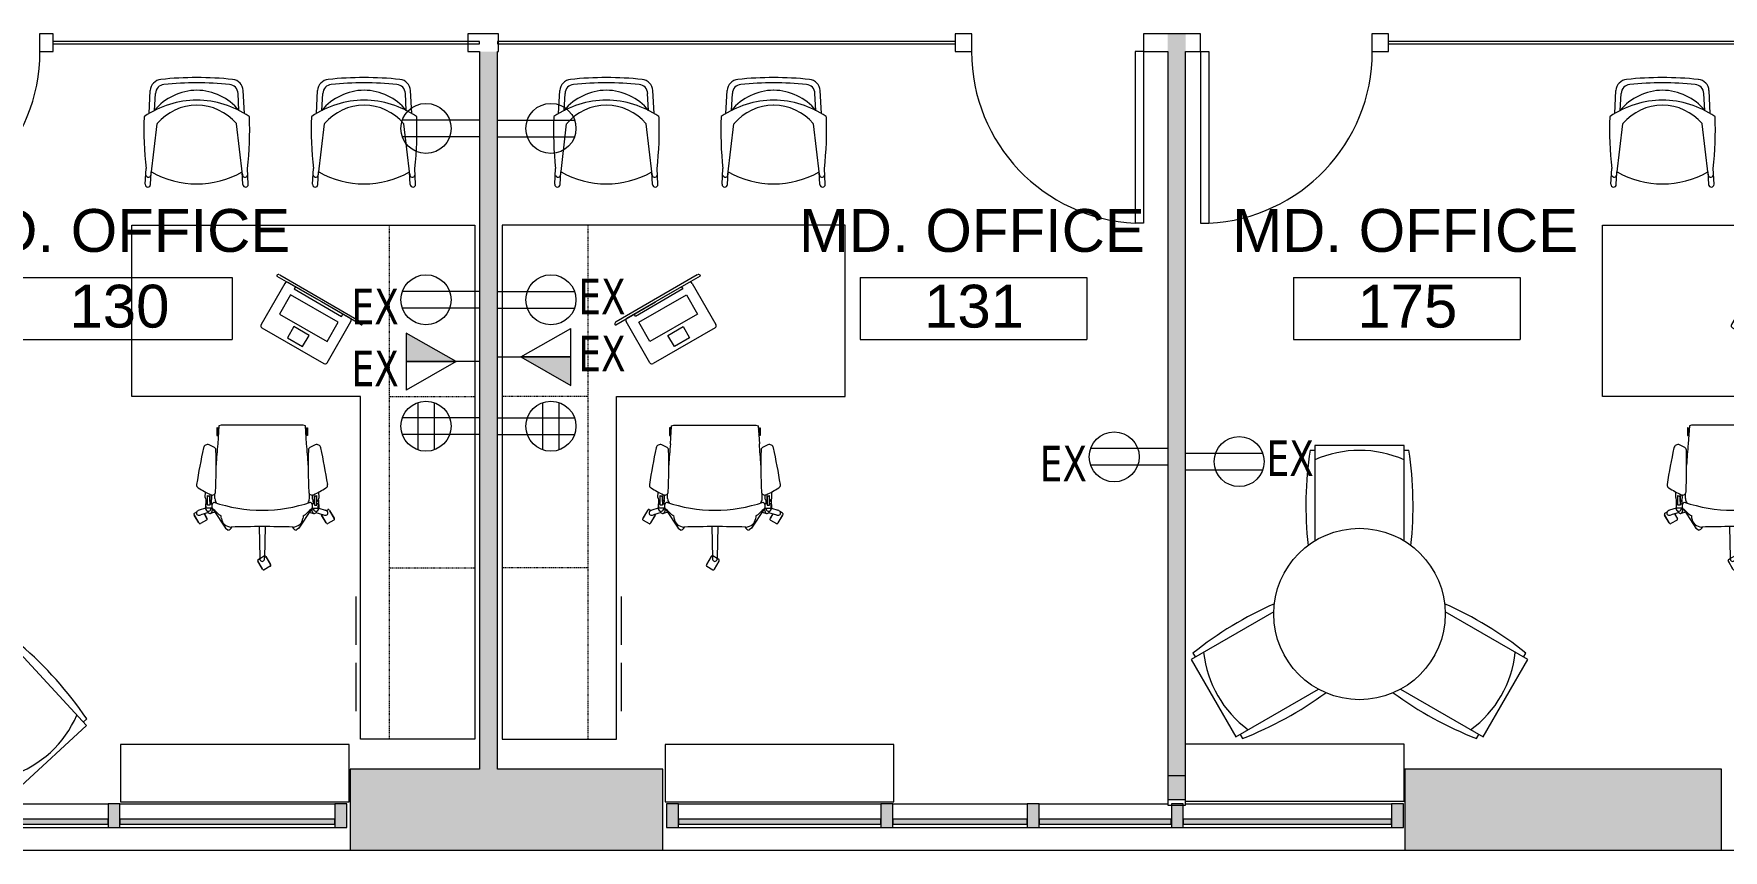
# Model space of a CAD drawing. Header units: inches. Extents: x -674 to 803, y -349 to 915.
# Drawn here: x 211.4 to 566.2, y -348.6 to -177.1 of the extents above; entities that cross this region are included whole.
import ezdxf

# ---------------------------------------------------------------- set-up
doc = ezdxf.new("R2010")
doc.units = ezdxf.units.IN
doc.header["$MEASUREMENT"] = 0
doc.linetypes.add('Dash', pattern=[0.25, 0.125, -0.125])
for name, color, linetype, lineweight in [('A-ANNO-NOTE', 131, 'Continuous', 13), ('A-AREA-IDEN', 2, 'Continuous', 20), ('A-DOOR', 31, 'Continuous', 13), ('A-FLOR', 192, 'Continuous', 13), ('A-GLAZ-CURT', 52, 'Continuous', 13), ('A-GLAZ-CWMG', 51, 'Continuous', 13), ('A-WALL', 113, 'Continuous', 13), ('A-WALL-PATT', 111, 'Continuous', 13), ('I-FURN', 30, 'Continuous', 9), ('I-FURN-HDLN', 30, 'Continuous', 9), ('I-WALL', 2, 'Continuous', 9), ('M-EQPM', 50, 'Continuous', 13)]:
    doc.layers.add(name, color=color, linetype=linetype, lineweight=lineweight)
doc.styles.add('Arial_2', font='arial.ttf', dxfattribs={"height": 9})
doc.styles.add('Tahoma', font='tahoma.ttf', dxfattribs={"width": 0.85, "height": 7.5})

# ---------------------------------------------------------------- blocks, each defined once
blk = doc.blocks.new('Single-Flush - 36_ x 84_-1515770-New Construction - Tel_Data_Elec Plan')
at = {"layer": 'A-DOOR', "color": 7, "lineweight": 20}
for p, q in [((16.25, -1.87), (16.25, -37.9)), ((18, -1.87), (16.25, -1.87)), ((18, -1.87), (18, -37.9)), ((18, -37.9), (16.25, -37.9))]:
    blk.add_line(p, q, dxfattribs=at)
at = {"layer": 'A-DOOR', "lineweight": 9}
blk.add_arc((18, -1.87), 36.07, 180, 267.2188, dxfattribs=at)
blk = doc.blocks.new('Single-Flush - 36_ x 84_-1516236-New Construction - Tel_Data_Elec Plan')
at = {"layer": 'A-DOOR', "color": 7, "lineweight": 20}
for p, q in [((16.25, 1.87), (16.25, 37.9)), ((18, 37.9), (16.25, 37.9)), ((18, 1.87), (18, 37.9)), ((18, 1.87), (16.25, 1.87))]:
    blk.add_line(p, q, dxfattribs=at)
at = {"layer": 'A-DOOR', "lineweight": 9}
blk.add_arc((18, 1.87), 36.07, 92.7812, 180, dxfattribs=at)
blk = doc.blocks.new('System Panel - Glazed-1565839-New Construction - Tel_Data_Elec Plan')
at = {"layer": 'A-GLAZ-CURT', "lineweight": 9}
blk.add_hatch(color=55, dxfattribs=at).paths.add_polyline_path([(-21.25, 1.75), (-21.25, 0.75), (21.25, 0.75), (21.25, 1.75)], flags=0)
at = {"layer": 'A-GLAZ-CURT', "color": 7, "lineweight": 20}
for p, q in [((21.25, 1.75), (-21.25, 1.75)), ((-21.25, 1.75), (-21.25, 0.75)), ((-21.25, 0.75), (21.25, 0.75)), ((21.25, 0.75), (21.25, 1.75))]:
    blk.add_line(p, q, dxfattribs=at)
blk = doc.blocks.new('System Panel - Glazed-1565840-New Construction - Tel_Data_Elec Plan')
at = {"layer": 'A-GLAZ-CURT', "lineweight": 9}
blk.add_hatch(color=55, dxfattribs=at).paths.add_polyline_path([(13.91, 1.75), (-14.13, 1.75), (-14.13, 0.75), (14.12, 0.75), (14.12, 1.75)], flags=0)
at = {"layer": 'A-GLAZ-CURT', "color": 7, "lineweight": 20}
for p, q in [((14.12, 1.75), (-14.13, 1.75)), ((-14.13, 1.75), (-14.13, 0.75)), ((-14.13, 0.75), (14.12, 0.75)), ((14.12, 0.75), (14.12, 1.75))]:
    blk.add_line(p, q, dxfattribs=at)
blk = doc.blocks.new('System Panel - Glazed-1565841-New Construction - Tel_Data_Elec Plan')
at = {"layer": 'A-GLAZ-CURT', "lineweight": 9}
blk.add_hatch(color=55, dxfattribs=at).paths.add_polyline_path([(-13.125, 1.75), (-13.875, 1.75), (-13.875, 0.75), (13.875, 0.75), (13.875, 1.75)], flags=0)
at = {"layer": 'A-GLAZ-CURT', "color": 7, "lineweight": 20}
for p, q in [((13.875, 1.75), (-13.875, 1.75)), ((-13.875, 1.75), (-13.875, 0.75)), ((-13.875, 0.75), (13.875, 0.75)), ((13.875, 0.75), (13.875, 1.75))]:
    blk.add_line(p, q, dxfattribs=at)
blk = doc.blocks.new('System Panel - Glazed-1565842-New Construction - Tel_Data_Elec Plan')
at = {"layer": 'A-GLAZ-CURT', "lineweight": 9}
blk.add_hatch(color=55, dxfattribs=at).paths.add_polyline_path([(-21.88, 1.75), (-21.88, 0.75), (21.87, 0.75), (21.87, 1.75), (-9.57, 1.75)], flags=0)
at = {"layer": 'A-GLAZ-CURT', "color": 7, "lineweight": 20}
for p, q in [((21.87, 1.75), (-21.88, 1.75)), ((-21.88, 1.75), (-21.88, 0.75)), ((-21.88, 0.75), (21.87, 0.75)), ((21.87, 0.75), (21.87, 1.75))]:
    blk.add_line(p, q, dxfattribs=at)
blk = doc.blocks.new('Rectangular Mullion - Rectangular Mullion 1-1562989-New Construction - Tel_Data_Elec Plan')
at = {"layer": 'A-GLAZ-CWMG', "lineweight": 9}
blk.add_hatch(color=55, dxfattribs=at).paths.add_polyline_path([(1.25, 2.5), (1.25, -2.5), (-1.25, -2.5), (-1.25, 2.5)], flags=0)
at = {"layer": 'A-GLAZ-CWMG', "color": 7, "lineweight": 20}
for p, q in [((-1.25, 2.5), (1.25, 2.5)), ((-1.25, -2.5), (-1.25, 2.5)), ((1.25, 2.5), (1.25, -2.5)), ((1.25, -2.5), (-1.25, -2.5))]:
    blk.add_line(p, q, dxfattribs=at)
blk = doc.blocks.new('Rectangular Mullion - Rectangular Mullion 1-1565835-New Construction - Tel_Data_Elec Plan')
at = {"layer": 'A-GLAZ-CWMG', "lineweight": 9}
for p, q in [((453.29, -338.85), (496.54, -338.85)), ((452.79, -343.85), (496.54, -343.85))]:
    blk.add_line(p, q, dxfattribs=at)
blk = doc.blocks.new('Rectangular Mullion - Rectangular Mullion 1-1565836-New Construction - Tel_Data_Elec Plan')
at = {"layer": 'A-GLAZ-CWMG', "lineweight": 9}
for p, q in [((422.54, -338.85), (449.54, -338.85)), ((422.54, -343.85), (450.29, -343.85))]:
    blk.add_line(p, q, dxfattribs=at)
blk = doc.blocks.new('Rectangular Mullion - Rectangular Mullion 1-1565837-New Construction - Tel_Data_Elec Plan')
at = {"layer": 'A-GLAZ-CWMG', "lineweight": 9}
for p, q in [((391.79, -338.85), (420.04, -338.85)), ((391.79, -343.85), (420.04, -343.85))]:
    blk.add_line(p, q, dxfattribs=at)
blk = doc.blocks.new('Rectangular Mullion - Rectangular Mullion 1-1565838-New Construction - Tel_Data_Elec Plan')
at = {"layer": 'A-GLAZ-CWMG', "lineweight": 9}
for p, q in [((346.79, -338.85), (389.29, -338.85)), ((346.79, -343.85), (389.29, -343.85))]:
    blk.add_line(p, q, dxfattribs=at)
blk = doc.blocks.new('System Panel - Glazed-1563110-New Construction - Tel_Data_Elec Plan')
at = {"layer": 'A-GLAZ-CURT', "lineweight": 9}
blk.add_hatch(color=55, dxfattribs=at).paths.add_polyline_path([(13.25, 0.75), (13.25, 1.75), (-13.25, 1.75), (-13.25, 0.75)], flags=0)
at = {"layer": 'A-GLAZ-CURT', "color": 7, "lineweight": 20}
for p, q in [((13.25, 1.75), (-13.25, 1.75)), ((-13.25, 1.75), (-13.25, 0.75)), ((-13.25, 0.75), (13.25, 0.75)), ((13.25, 0.75), (13.25, 1.75))]:
    blk.add_line(p, q, dxfattribs=at)
blk = doc.blocks.new('System Panel - Glazed-1566503-New Construction - Tel_Data_Elec Plan')
at = {"layer": 'A-GLAZ-CURT', "lineweight": 9}
blk.add_hatch(color=55, dxfattribs=at).paths.add_polyline_path([(22.46, 1.75), (-22.55, 1.75), (-22.55, 0.75), (22.55, 0.75), (22.55, 1.75)], flags=0)
at = {"layer": 'A-GLAZ-CURT', "color": 7, "lineweight": 20}
for p, q in [((22.55, 1.75), (-22.55, 1.75)), ((-22.55, 1.75), (-22.55, 0.75)), ((-22.55, 0.75), (22.55, 0.75)), ((22.55, 0.75), (22.55, 1.75))]:
    blk.add_line(p, q, dxfattribs=at)
blk = doc.blocks.new('Rectangular Mullion - Rectangular Mullion 1-1566500-New Construction - Tel_Data_Elec Plan')
at = {"layer": 'A-GLAZ-CWMG', "lineweight": 9}
for p, q in [((229.54, -338.85), (274.64, -338.85)), ((229.54, -343.85), (274.64, -343.85))]:
    blk.add_line(p, q, dxfattribs=at)
blk = doc.blocks.new('Rectangular Mullion - Rectangular Mullion 1-1563108-New Construction - Tel_Data_Elec Plan')
at = {"layer": 'A-GLAZ-CWMG', "lineweight": 9}
for p, q in [((-22.21, 909.47), (-48.71, 909.47)), ((-22.21, 904.47), (-48.71, 904.47))]:
    blk.add_line(p, q, dxfattribs=at)
blk = doc.blocks.new('Office Desk Groups - Office Desk 4-562624-New Construction - Tel_Data_Elec Plan')
at = {"layer": 'I-FURN'}
for p, q in [((-48, 72), (-30, 72)), ((-48, -36), (-48, 72)), ((-48, 72), (-24, 72)), ((-24, 72), (-24, 0)), ((-23, 55.95), (-23, 66.11)), ((-23, 42.01), (-23, 52.17)), ((-5.06, 35.66), (-3.77, 36.4)), ((-3.49, 36.33), (-2.43, 34.49)), ((-3.45, 36.25), (-3.41, 36.27)), ((-3.41, 36.27), (-2.45, 34.59)), ((-4.07, 33.55), (-5.13, 35.38)), ((-5.12, 35.28), (-5.08, 35.3)), ((-4.15, 33.61), (-5.12, 35.28)), ((-4.12, 33.63), (-4.15, 33.61)), ((-4.01, 27.33), (-3.87, 33.87)), ((-2.84, 34.03), (-3.8, 33.47)), ((-2.51, 34.22), (-2.84, 34.03)), ((-2.69, 27.33), (-2.83, 33.87)), ((-2.45, 34.59), (-2.48, 34.57)), ((-17.44, 23.83), (-18.5, 25.67)), ((-18.49, 25.57), (-18.45, 25.59)), ((-17.52, 23.9), (-18.49, 25.57)), ((-18.43, 25.94), (-17.14, 26.69)), ((-16.86, 26.61), (-15.8, 24.78)), ((-16.82, 26.53), (-16.78, 26.55)), ((-16.78, 26.55), (-15.82, 24.88)), ((-14.6, 24.37), (-16.25, 24.87)), ((-15.82, 24.88), (-15.85, 24.86)), ((-13.61, 23.73), (-11.06, 27.62)), ((-11.06, 27.62), (-10.54, 28.03)), ((4.36, 27.62), (3.85, 28.03)), ((6.91, 23.73), (4.36, 27.62)), ((7.9, 24.37), (9.56, 24.87)), ((8.83, 24.65), (8.24, 25.67)), ((8.26, 25.57), (8.29, 25.59)), ((8.79, 24.64), (8.26, 25.57)), ((8.32, 25.94), (9.61, 26.69)), ((9.88, 26.61), (10.94, 24.78)), ((9.93, 26.53), (9.96, 26.55)), ((9.96, 26.55), (10.93, 24.88)), ((10.93, 24.88), (10.89, 24.86)), ((-17.49, 23.91), (-17.52, 23.9)), ((-16.79, 23.98), (-17.17, 23.76)), ((-15.22, 23.41), (-16.58, 23.88)), ((-15.2, 21.67), (-15.22, 23.48)), ((-15.14, 23.45), (-15.15, 22.53)), ((-15.15, 22.53), (-14.81, 22.52)), ((-13.85, 23.45), (-15.14, 23.45)), ((-14.45, 24.53), (-15.05, 23.91)), ((-14.85, 22.03), (-14.85, 20.77)), ((-14.81, 22.79), (-14.81, 20.82)), ((-14.36, 22.79), (-14.81, 22.79)), ((-14.36, 20.86), (-14.36, 22.79)), ((-14.36, 22.52), (-13.82, 22.51)), ((-14.32, 22.06), (-14.34, 20.82)), ((-13.25, 24.28), (-14.16, 24.57)), ((-14.02, 21.76), (-14.03, 22.51)), ((-13.91, 21.53), (-13.9, 21.19)), ((-13.63, 23.69), (-13.61, 23.73)), ((-13.27, 21.42), (-13.28, 20.43)), ((6.56, 24.28), (7.47, 24.57)), ((6.57, 21.42), (6.58, 20.43)), ((6.93, 23.69), (6.91, 23.73)), ((7.66, 22.52), (7.12, 22.51)), ((7.15, 23.45), (8.44, 23.45)), ((7.22, 21.53), (7.2, 21.19)), ((7.33, 21.76), (7.34, 22.51)), ((7.63, 22.06), (7.65, 20.82)), ((7.66, 22.79), (8.12, 22.79)), ((7.66, 20.86), (7.66, 22.79)), ((7.75, 24.53), (8.36, 23.91)), ((8.12, 22.79), (8.12, 20.82)), ((8.46, 22.53), (8.12, 22.52)), ((8.16, 22.03), (8.15, 20.77)), ((8.44, 23.45), (8.46, 22.53)), ((8.5, 21.67), (8.53, 23.48)), ((8.52, 23.41), (9.88, 23.88)), ((10.87, 24.5), (10.4, 24.24)), ((-15.29, 21.19), (-15.28, 20.04)), ((-13.9, 21.19), (-13.91, 20.68)), ((7.2, 21.19), (7.21, 20.68)), ((8.59, 21.19), (8.58, 20.04)), ((-12.85, 8.16), (-12.69, 8.16)), ((-12.85, 6.58), (-12.85, 8.16)), ((-12.69, 9.91), (-12.42, 6.13)), ((-12.69, 8.16), (-12.69, 6.58)), ((5.72, 6.13), (5.99, 9.91)), ((6, 8.16), (6, 6.58)), ((6.15, 8.16), (6, 8.16)), ((6.15, 6.58), (6.15, 8.16)), ((-12.69, 6.58), (-12.85, 6.58)), ((-12.42, 6.13), (-11.96, 6)), ((-11.96, 6), (5.26, 6)), ((5.26, 6), (5.72, 6.13)), ((6, 6.58), (6.15, 6.58)), ((-24, 0), (24, 0)), ((24, 0), (24, -36)), ((-3.31, -14.43), (-16.3, -6.93)), ((-16.98, -7.11), (-21.98, -15.78)), ((-11.84, -10.52), (-13.19, -12.85)), ((-8.65, -12.36), (-11.84, -10.52)), ((-16.97, -11.59), (-19.29, -15.6)), ((-7.01, -17.34), (-16.97, -11.59)), ((-13.19, -12.85), (-10, -14.69)), ((-10, -14.69), (-8.65, -12.36)), ((-24.16, -15.1), (-15.84, -19.9)), ((-7.03, -25.57), (-24.09, -15.72)), ((-21.8, -16.46), (-8.81, -23.96)), ((-20, -16.85), (-20.29, -17.33)), ((-10.05, -22.6), (-20, -16.85)), ((-19.29, -15.6), (-9.33, -21.35)), ((-9.33, -21.35), (-7.01, -17.34)), ((-8.13, -23.78), (-3.13, -15.11)), ((-6.45, -25.32), (-14.78, -20.51)), ((-10.33, -23.08), (-10.05, -22.6)), ((-30, -36), (-48, -36)), ((24, -36), (-30, -36))]:
    blk.add_line(p, q, dxfattribs=at)
for centre, radius, start, end in [((-4.96, 35.48), 0.2, 120, 210), ((-3.67, 36.23), 0.2, 30, 120.1357), ((-3.9, 33.65), 0.2, 209.8466, 275.235), ((-3.9, 33.65), 0.2, 275.235, 299.8607), ((-2.34, 33.84), 1.53, 164.4505, 178.7927), ((-3.25, 34.09), 0.583, 134.254, 164.4505), ((-3.35, 34.19), 0.445, 45.7229, 134.2771), ((-3.44, 34.09), 0.583, 15.5495, 45.746), ((-4.35, 33.84), 1.53, 1.2073, 15.5495), ((-2.61, 34.39), 0.2, 299.8643, 30), ((-18.33, 25.77), 0.2, 119.832, 210), ((-16.72, 24.47), 0.445, 117.8208, 206.0638), ((-17.04, 26.51), 0.2, 30, 120), ((-16.66, 24.35), 0.583, 87.4248, 117.8208), ((-16.7, 23.41), 1.53, 73.2073, 87.502), ((-9.09, 20.33), 5.54, 121.0187, 133.18), ((-27.17, 26.02), 15.26, 356.4473, 358.5687), ((-9.67, 25.22), 2.29, 134.5977, 169.3918), ((-9.54, 24.56), 2.87, 95.705, 127.0086), ((-10.7, 26.93), 1.12, 25.6219, 82.0752), ((-3.35, 272.44), 245.12, 268.4848, 271.5152), ((4, 26.93), 1.12, 97.9248, 154.3781), ((2.85, 24.56), 2.87, 52.9914, 84.295), ((2.97, 25.22), 2.29, 10.6082, 45.4023), ((20.47, 26.02), 15.26, 181.4313, 183.5527), ((2.39, 20.33), 5.54, 46.82, 58.9813), ((8.42, 25.77), 0.2, 119.8879, 210), ((10, 23.41), 1.53, 92.498, 106.7927), ((9.71, 26.51), 0.2, 30, 120), ((9.96, 24.35), 0.583, 62.1792, 92.5752), ((10.02, 24.47), 0.445, 333.9362, 62.1792), ((-17.27, 23.93), 0.2, 210, 299.888), ((-16.6, 24.53), 0.583, 206.0911, 236.3507), ((-16.07, 25.32), 1.53, 236.4124, 250.7927), ((-15.98, 24.68), 0.2, 15.1327, 29.8705), ((-14.41, 21.27), 0.887, 120.1857, 184.8367), ((-14.63, 23.49), 0.593, 84.0219, 180.9117), ((-14.7, 23.44), 0.657, 1.3207, 77.9642), ((-14.26, 24.26), 0.323, 29.6621, 124.4716), ((-14.84, 21.23), 0.971, 17.6225, 57.9495), ((-14.72, 23.87), 0.922, 9.6607, 36.4682), ((-12.9, 23.02), 1.04, 148.1398, 233.8639), ((-15.04, 23.79), 1.25, 346.3769, 10.9189), ((-17.12, 28.26), 5.75, 305.3709, 317.4948), ((-3.35, -7.55), 31.42, 71.1164, 108.8836), ((-11.44, 21.33), 1.84, 146.599, 177.2887), ((10.42, 28.26), 5.75, 222.5052, 234.6291), ((4.74, 21.33), 1.84, 2.7113, 33.401), ((6.2, 23.02), 1.04, 306.1361, 31.8602), ((8.35, 23.79), 1.25, 169.0811, 193.6231), ((8.03, 23.87), 0.922, 143.5318, 170.3393), ((8.14, 21.23), 0.971, 122.0505, 162.3775), ((7.57, 24.26), 0.323, 55.5284, 150.3379), ((8.01, 23.44), 0.657, 102.0358, 178.6793), ((7.93, 23.49), 0.593, 359.0883, 95.9781), ((7.71, 21.27), 0.887, 355.1633, 59.8143), ((9.38, 25.32), 1.53, 289.2073, 303.5114), ((9.9, 24.53), 0.583, 303.4497, 333.9089), ((10.77, 24.68), 0.2, 300, 30.2094), ((-16.36, 18.56), 0.749, 121.5732, 189.0231), ((156.74, 46.98), 176.17, 189.3216, 191.8621), ((-2.05, -4.83), 28.17, 115.3981, 121.4567), ((-14.55, 20.33), 0.533, 66.9672, 123.7509), ((-14.55, 20.4), 0.5, 67.0573, 121.4674), ((-13.83, 19.98), 0.711, 2.0473, 115.4842), ((-168.6, 14.45), 155.58, 358.8191, 2.0473), ((161.9, 14.45), 155.58, 177.9527, 181.1809), ((7.13, 19.98), 0.711, 64.5158, 177.9527), ((-4.64, -4.83), 28.17, 58.5497, 64.6019), ((7.86, 20.33), 0.533, 56.2491, 113.0328), ((7.86, 20.4), 0.5, 58.5326, 112.9427), ((-163.43, 46.98), 176.17, 348.1407, 350.6784), ((9.67, 18.56), 0.749, 350.9769, 58.6662), ((252.39, 31.88), 265.99, 183.7702, 184.7367), ((-259.09, 31.88), 265.99, 355.2633, 356.2298), ((-14.83, 10.95), 0.859, 192.1424, 292.8427), ((-18.42, 19.51), 10.15, 292.7913, 299.9233), ((-13.67, 11.25), 0.615, 299.9233, 358.8191), ((6.97, 11.25), 0.615, 181.1809, 240.0767), ((11.73, 19.51), 10.15, 240.0767, 247.2087), ((8.13, 10.95), 0.859, 247.1573, 348.4211), ((-12.13, 8.33), 0.589, 197.5488, 225.5119), ((5.44, 8.33), 0.589, 314.4881, 342.4512), ((-12.13, 6.4), 0.589, 125.1062, 162.4512), ((5.44, 6.4), 0.589, 17.5488, 54.8938), ((-16.55, -7.36), 0.5, 60, 150), ((-24.22, -15.2), 0.125, 60, 173.8548), ((-23.8, -15.25), 0.545, 173.8548, 239.045), ((-21.55, -16.03), 0.5, 150, 240), ((-3.56, -14.86), 0.5, 330, 60), ((-8.56, -23.53), 0.5, 240, 330), ((-6.76, -25.09), 0.545, 240.955, 306.1452), ((-6.52, -25.43), 0.125, 306.1452, 60)]:
    blk.add_arc(centre, radius, start, end, dxfattribs=at)
at = {"layer": 'I-FURN-HDLN', "linetype": 'Dash'}
for p, q in [((-30, -36), (-30, 72)), ((-30, 36), (-48, 36)), ((-30, 0), (-48, 0))]:
    blk.add_line(p, q, dxfattribs=at)
blk = doc.blocks.new('Chairs - Guest Chair-553615-New Construction - Tel_Data_Elec Plan')
at = {"layer": 'I-FURN'}
for p, q in [((-10.82, 16.61), (-10.65, 13.3)), ((-9.7, 16.67), (-9.56, 13.98)), ((-9.59, 14.58), (-8.34, 3.93)), ((9.59, 14.58), (8.34, 3.93)), ((9.7, 16.67), (9.56, 13.98)), ((10.82, 16.61), (10.65, 13.3)), ((-10.02, 1.72), (-9.77, -3.06)), ((-8.86, 1.09), (-8.67, -2.48)), ((8.86, 1.09), (8.67, -2.48)), ((10.02, 1.72), (9.77, -3.06))]:
    blk.add_line(p, q, dxfattribs=at)
for centre, radius, start, end in [((-10.26, 16.64), 0.563, 2.9778, 182.9778), ((-10.15, 14.53), 0.572, 355.8841, 161.2764), ((0, -2.57), 19.11, 60.1223, 119.8777), ((10.15, 14.53), 0.567, 14.9433, 184.8841), ((10.26, 16.64), 0.563, 357.0222, 177.0222), ((60.97, 5.15), 72.08, 173.5103, 182.1673), ((-60.97, 5.15), 72.08, 357.8327, 6.4897), ((-8.21, 3.95), 0.125, 186.4009, 220.1387), ((0.01, 10.88), 10.88, 220.1387, 269.938), ((-0.01, 10.88), 10.88, 270.062, 319.8613), ((8.21, 3.95), 0.125, 319.8613, 353.5991), ((-10.93, 2.45), 0.125, 190.6864, 235.967), ((0.2, 18.94), 20.02, 235.967, 269.4206), ((0.13, 8.55), 11.69, 219.6744, 269.3381), ((-0.2, 18.94), 20.02, 270.5794, 304.033), ((-0.13, 8.55), 11.69, 270.6619, 320.3256), ((10.93, 2.45), 0.125, 304.033, 349.3136), ((-7.27, -2.93), 2.5, 182.9778, 264.2145), ((-6.68, -2.38), 2, 182.9778, 264.2191), ((6.68, -2.38), 2, 275.7809, 357.0222), ((7.27, -2.93), 2.5, 275.7855, 357.0222), ((0.09, 69.79), 75.59, 264.2145, 269.9285), ((0.09, 64.51), 69.22, 264.2191, 269.9219), ((-0.09, 64.51), 69.22, 270.0781, 275.7809), ((-0.09, 69.79), 75.59, 270.0715, 275.7855)]:
    blk.add_arc(centre, radius, start, end, dxfattribs=at)
blk = doc.blocks.new('Office Desk Groups - Office Desk 4-1574801-New Construction - Tel_Data_Elec Plan')
at = {"layer": 'I-FURN'}
for p, q in [((-48, 36), (-48, -72)), ((-30, 36), (-48, 36)), ((24, 36), (-30, 36)), ((24, 0), (24, 36)), ((-7.03, 25.57), (-24.09, 15.72)), ((-6.45, 25.32), (-14.78, 20.51)), ((-21.8, 16.46), (-8.81, 23.96)), ((-10.05, 22.6), (-20, 16.85)), ((-19.29, 15.6), (-9.33, 21.35)), ((-10.33, 23.08), (-10.05, 22.6)), ((-9.33, 21.35), (-7.01, 17.34)), ((-8.13, 23.78), (-3.13, 15.11)), ((-24.16, 15.1), (-15.84, 19.9)), ((-16.98, 7.11), (-21.98, 15.78)), ((-20, 16.85), (-20.29, 17.33)), ((-16.97, 11.59), (-19.29, 15.6)), ((-7.01, 17.34), (-16.97, 11.59)), ((-3.31, 14.43), (-16.3, 6.93)), ((-13.19, 12.85), (-10, 14.69)), ((-10, 14.69), (-8.65, 12.36)), ((-11.84, 10.52), (-13.19, 12.85)), ((-8.65, 12.36), (-11.84, 10.52)), ((-24, 0), (24, 0)), ((-24, -72), (-24, 0)), ((-12.85, -6.58), (-12.85, -8.16)), ((-12.69, -6.58), (-12.85, -6.58)), ((-12.69, -9.91), (-12.42, -6.13)), ((-12.69, -8.16), (-12.69, -6.58)), ((-12.42, -6.13), (-11.96, -6)), ((-11.96, -6), (5.26, -6)), ((5.26, -6), (5.72, -6.13)), ((5.72, -6.13), (5.99, -9.91)), ((6, -8.16), (6, -6.58)), ((6, -6.58), (6.15, -6.58)), ((6.15, -6.58), (6.15, -8.16)), ((-12.85, -8.16), (-12.69, -8.16)), ((6.15, -8.16), (6, -8.16)), ((-15.29, -21.19), (-15.28, -20.04)), ((-14.85, -22.03), (-14.85, -20.77)), ((-14.81, -22.79), (-14.81, -20.82)), ((-14.36, -20.86), (-14.36, -22.79)), ((-14.32, -22.06), (-14.34, -20.82)), ((-13.9, -21.19), (-13.91, -20.68)), ((-13.91, -21.53), (-13.9, -21.19)), ((-13.27, -21.42), (-13.28, -20.43)), ((6.57, -21.42), (6.58, -20.43)), ((7.2, -21.19), (7.21, -20.68)), ((7.22, -21.53), (7.2, -21.19)), ((7.63, -22.06), (7.65, -20.82)), ((7.66, -20.86), (7.66, -22.79)), ((8.12, -22.79), (8.12, -20.82)), ((8.16, -22.03), (8.15, -20.77)), ((8.59, -21.19), (8.58, -20.04)), ((-17.44, -23.83), (-18.5, -25.67)), ((-17.52, -23.9), (-18.49, -25.57)), ((-17.49, -23.91), (-17.52, -23.9)), ((-16.79, -23.98), (-17.17, -23.76)), ((-16.86, -26.61), (-15.8, -24.78)), ((-15.22, -23.41), (-16.58, -23.88)), ((-14.6, -24.37), (-16.25, -24.87)), ((-15.2, -21.67), (-15.22, -23.48)), ((-15.15, -22.53), (-14.81, -22.52)), ((-15.14, -23.45), (-15.15, -22.53)), ((-13.85, -23.45), (-15.14, -23.45)), ((-14.45, -24.53), (-15.05, -23.91)), ((-14.36, -22.79), (-14.81, -22.79)), ((-14.36, -22.52), (-13.82, -22.51)), ((-13.25, -24.28), (-14.16, -24.57)), ((-14.02, -21.76), (-14.03, -22.51)), ((-13.63, -23.69), (-13.61, -23.73)), ((-13.61, -23.73), (-11.06, -27.62)), ((6.91, -23.73), (4.36, -27.62)), ((6.56, -24.28), (7.47, -24.57)), ((6.93, -23.69), (6.91, -23.73)), ((7.66, -22.52), (7.12, -22.51)), ((7.15, -23.45), (8.44, -23.45)), ((7.33, -21.76), (7.34, -22.51)), ((7.66, -22.79), (8.12, -22.79)), ((7.75, -24.53), (8.36, -23.91)), ((7.9, -24.37), (9.56, -24.87)), ((8.46, -22.53), (8.12, -22.52)), ((8.83, -24.65), (8.24, -25.67)), ((8.79, -24.64), (8.26, -25.57)), ((8.44, -23.45), (8.46, -22.53)), ((8.5, -21.67), (8.53, -23.48)), ((8.52, -23.41), (9.88, -23.88)), ((9.88, -26.61), (10.94, -24.78)), ((10.87, -24.5), (10.4, -24.24)), ((-18.49, -25.57), (-18.45, -25.59)), ((-18.43, -25.94), (-17.14, -26.69)), ((-16.82, -26.53), (-16.78, -26.55)), ((-16.78, -26.55), (-15.82, -24.88)), ((-15.82, -24.88), (-15.85, -24.86)), ((-11.06, -27.62), (-10.54, -28.03)), ((-4.01, -27.33), (-3.87, -33.87)), ((-2.69, -27.33), (-2.83, -33.87)), ((4.36, -27.62), (3.85, -28.03)), ((8.26, -25.57), (8.29, -25.59)), ((8.32, -25.94), (9.61, -26.69)), ((9.93, -26.53), (9.96, -26.55)), ((9.96, -26.55), (10.93, -24.88)), ((10.93, -24.88), (10.89, -24.86)), ((-4.07, -33.55), (-5.13, -35.38)), ((-4.15, -33.61), (-5.12, -35.28)), ((-5.12, -35.28), (-5.08, -35.3)), ((-4.12, -33.63), (-4.15, -33.61)), ((-2.84, -34.03), (-3.8, -33.47)), ((-3.49, -36.33), (-2.43, -34.49)), ((-3.41, -36.27), (-2.45, -34.59)), ((-2.51, -34.22), (-2.84, -34.03)), ((-2.45, -34.59), (-2.48, -34.57)), ((-5.06, -35.66), (-3.77, -36.4)), ((-3.45, -36.25), (-3.41, -36.27)), ((-23, -42.01), (-23, -52.17)), ((-23, -55.95), (-23, -66.11)), ((-48, -72), (-30, -72)), ((-48, -72), (-24, -72))]:
    blk.add_line(p, q, dxfattribs=at)
for centre, radius, start, end in [((-6.76, 25.09), 0.545, 53.8548, 119.045), ((-6.52, 25.43), 0.125, 300, 53.8548), ((-8.56, 23.53), 0.5, 30, 120), ((-23.8, 15.25), 0.545, 120.955, 186.1452), ((-24.22, 15.2), 0.125, 186.1452, 300), ((-21.55, 16.03), 0.5, 120, 210), ((-3.56, 14.86), 0.5, 300, 30), ((-16.55, 7.36), 0.5, 210, 300), ((-12.13, -6.4), 0.589, 197.5488, 234.8938), ((5.44, -6.4), 0.589, 305.1062, 342.4512), ((-14.83, -10.95), 0.859, 67.1573, 167.8576), ((-18.42, -19.51), 10.15, 60.0767, 67.2087), ((252.39, -31.88), 265.99, 175.2633, 176.2298), ((-12.13, -8.33), 0.589, 134.4881, 162.4512), ((5.44, -8.33), 0.589, 17.5488, 45.5119), ((-259.09, -31.88), 265.99, 3.7702, 4.7367), ((11.73, -19.51), 10.15, 112.7913, 119.9233), ((8.13, -10.95), 0.859, 11.5789, 112.8427), ((156.74, -46.98), 176.17, 168.1379, 170.6784), ((-13.67, -11.25), 0.615, 1.1809, 60.0767), ((-168.6, -14.45), 155.58, 357.9527, 1.1809), ((161.9, -14.45), 155.58, 178.8191, 182.0473), ((6.97, -11.25), 0.615, 119.9233, 178.8191), ((-163.43, -46.98), 176.17, 9.3216, 11.8593), ((-16.36, -18.56), 0.749, 170.9769, 238.4268), ((-2.05, 4.83), 28.17, 238.5433, 244.6019), ((-14.41, -21.27), 0.887, 175.1633, 239.8143), ((-14.55, -20.33), 0.533, 236.2491, 293.0328), ((-14.55, -20.4), 0.5, 238.5326, 292.9427), ((-13.83, -19.98), 0.711, 244.5158, 357.9527), ((7.13, -19.98), 0.711, 182.0473, 295.4842), ((-4.64, 4.83), 28.17, 295.3981, 301.4503), ((7.86, -20.33), 0.533, 246.9672, 303.7509), ((7.86, -20.4), 0.5, 247.0573, 301.4674), ((7.71, -21.27), 0.887, 300.1857, 4.8367), ((9.67, -18.56), 0.749, 301.3338, 9.0231), ((-17.27, -23.93), 0.2, 60.112, 150), ((-16.72, -24.47), 0.445, 153.9362, 242.1792), ((-16.6, -24.53), 0.583, 123.6493, 153.9089), ((-16.07, -25.32), 1.53, 109.2073, 123.5876), ((-15.98, -24.68), 0.2, 330.1295, 344.8673), ((-14.63, -23.49), 0.593, 179.0883, 275.9781), ((-14.7, -23.44), 0.657, 282.0358, 358.6793), ((-14.26, -24.26), 0.323, 235.5284, 330.3379), ((-14.84, -21.23), 0.971, 302.0505, 342.3775), ((-14.72, -23.87), 0.922, 323.5318, 350.3393), ((-12.9, -23.02), 1.04, 126.1361, 211.8602), ((-15.04, -23.79), 1.25, 349.0811, 13.6231), ((-17.12, -28.26), 5.75, 42.5052, 54.6291), ((-3.35, 7.55), 31.42, 251.1164, 288.8836), ((-11.44, -21.33), 1.84, 182.7113, 213.401), ((-9.09, -20.33), 5.54, 226.82, 238.9813), ((2.39, -20.33), 5.54, 301.0187, 313.18), ((10.42, -28.26), 5.75, 125.3709, 137.4948), ((4.74, -21.33), 1.84, 326.599, 357.2887), ((6.2, -23.02), 1.04, 328.1398, 53.8639), ((8.35, -23.79), 1.25, 166.3769, 190.9189), ((8.03, -23.87), 0.922, 189.6607, 216.4682), ((8.14, -21.23), 0.971, 197.6225, 237.9495), ((7.57, -24.26), 0.323, 209.6621, 304.4716), ((8.01, -23.44), 0.657, 181.3207, 257.9642), ((7.93, -23.49), 0.593, 264.0219, 0.9117), ((9.38, -25.32), 1.53, 56.4886, 70.7927), ((9.9, -24.53), 0.583, 26.0911, 56.5503), ((10.02, -24.47), 0.445, 297.8208, 26.0638), ((10.77, -24.68), 0.2, 329.7906, 60), ((-18.33, -25.77), 0.2, 150, 240.168), ((-17.04, -26.51), 0.2, 240, 330), ((-16.66, -24.35), 0.583, 242.1792, 272.5752), ((-16.7, -23.41), 1.53, 272.498, 286.7927), ((-27.17, -26.02), 15.26, 1.4313, 3.5527), ((-9.67, -25.22), 2.29, 190.6082, 225.4023), ((-9.54, -24.56), 2.87, 232.9914, 264.295), ((-10.7, -26.93), 1.12, 277.9248, 334.3781), ((-3.35, -272.44), 245.12, 88.4848, 91.5152), ((4, -26.93), 1.12, 205.6219, 262.0752), ((2.85, -24.56), 2.87, 275.705, 307.0086), ((2.97, -25.22), 2.29, 314.5977, 349.3918), ((20.47, -26.02), 15.26, 176.4473, 178.5687), ((8.42, -25.77), 0.2, 150, 240.1121), ((10, -23.41), 1.53, 253.2073, 267.502), ((9.71, -26.51), 0.2, 240, 330), ((9.96, -24.35), 0.583, 267.4248, 297.8208), ((-4.96, -35.48), 0.2, 150, 240), ((-3.9, -33.65), 0.2, 84.765, 150.1534), ((-3.9, -33.65), 0.2, 60.1393, 84.765), ((-2.34, -33.84), 1.53, 181.2073, 195.5495), ((-3.25, -34.09), 0.583, 195.5495, 225.746), ((-3.35, -34.19), 0.445, 225.7229, 314.2771), ((-3.44, -34.09), 0.583, 314.254, 344.4505), ((-4.35, -33.84), 1.53, 344.4505, 358.7927), ((-2.61, -34.39), 0.2, 330, 60.1357), ((-3.67, -36.23), 0.2, 239.8643, 330)]:
    blk.add_arc(centre, radius, start, end, dxfattribs=at)
at = {"layer": 'I-FURN-HDLN', "linetype": 'Dash'}
for p, q in [((-30, 36), (-30, -72)), ((-30, 0), (-48, 0)), ((-30, -36), (-48, -36))]:
    blk.add_line(p, q, dxfattribs=at)
blk = doc.blocks.new('Table _ Chairs - Seats 3 - 3 Diameter-571322-New Construction - Tel_Data_Elec Plan')
at = {"layer": 'I-FURN'}
for p, q in [((-9.37, 34.37), (-10.37, 34.37)), ((-9.37, 35.37), (-9.37, 15.37)), ((9.38, 35.37), (-9.37, 35.37)), ((9.38, 15.37), (9.38, 35.37)), ((10.38, 34.37), (9.38, 34.37)), ((-17.99, 0.44), (-35.32, -9.57)), ((35.32, -9.57), (17.99, 0.44)), ((-35.32, -9.57), (-25.95, -25.81)), ((-34.96, -8.2), (-34.46, -9.07)), ((25.95, -25.81), (35.32, -9.57)), ((34.46, -9.07), (34.96, -8.2)), ((-25.95, -25.81), (-8.62, -15.8)), ((8.62, -15.8), (25.95, -25.81)), ((-25.08, -25.31), (-24.58, -26.17)), ((24.58, -26.17), (25.08, -25.31))]:
    blk.add_line(p, q, dxfattribs=at)
blk.add_circle((0, 0), 18, dxfattribs=at)
for centre, radius, start, end in [((66.41, 22.75), 77.66, 171.3911, 186.1722), ((0, 11.4), 22.97, 65.9148, 114.0852), ((-66.41, 22.75), 77.66, 353.8278, 8.6089), ((13.5, -68.89), 77.66, 113.8278, 128.6089), ((-13.5, -68.89), 77.66, 51.3911, 66.1722), ((-9.87, -5.7), 22.97, 185.9148, 234.0852), ((9.87, -5.7), 22.97, 305.9148, 354.0852), ((-52.91, 46.14), 77.66, 291.3911, 306.1722), ((52.91, 46.14), 77.66, 233.8278, 248.6089)]:
    blk.add_arc(centre, radius, start, end, dxfattribs=at)
blk = doc.blocks.new('Table _ Chairs - Seats 2 - 2-6 Diameter-571324-New Construction - Tel_Data_Elec Plan')
at = {"layer": 'I-FURN'}
for p, q in [((-9.37, 32.37), (-9.37, 11.71)), ((9.38, 32.37), (-9.37, 32.37)), ((9.38, 11.71), (9.38, 32.37)), ((-9.37, 31.37), (-10.37, 31.37)), ((10.38, 31.37), (9.38, 31.37)), ((14.83, -2.25), (28.84, -17.44)), ((15.06, -30.16), (1.05, -14.96)), ((28.84, -17.44), (15.06, -30.16)), ((28.9, -16.03), (28.16, -16.71)), ((14.38, -29.42), (13.64, -30.1))]:
    blk.add_line(p, q, dxfattribs=at)
blk.add_circle((0, 0), 15, dxfattribs=at)
for centre, radius, start, end in [((66.41, 19.75), 77.66, 171.3911, 186.8305), ((0, 8.4), 22.97, 65.9148, 114.0852), ((-66.41, 19.75), 77.66, 353.1695, 8.6089), ((-35.43, -59.54), 77.66, 34.072, 49.5115), ((62.21, 30.5), 77.66, 215.8504, 231.2899), ((5.7, -6.18), 22.97, 288.5958, 336.7661)]:
    blk.add_arc(centre, radius, start, end, dxfattribs=at)
blk = doc.blocks.new('Perimeter Unit20 - Perimeter Unit-1625847-New Construction - Tel_Data_Elec Plan')
at = {"layer": 'M-EQPM', "lineweight": 9}
for p, q in [((164.27, 904.65), (118.42, 904.65)), ((118.42, 904.65), (118.42, 892.65)), ((118.42, 892.65), (164.27, 892.65))]:
    blk.add_line(p, q, dxfattribs=at)
blk = doc.blocks.new('Perimeter Unit21 - Perimeter Unit-1625922-New Construction - Tel_Data_Elec Plan')
at = {"layer": 'M-EQPM', "lineweight": 9}
for p, q in [((166.42, 904.65), (118.42, 904.65)), ((118.42, 904.65), (118.42, 892.65)), ((166.42, 892.65), (166.42, 904.65)), ((118.42, 892.65), (166.42, 892.65))]:
    blk.add_line(p, q, dxfattribs=at)
blk = doc.blocks.new('Perimeter Unit23 - Perimeter Unit-1626038-New Construction - Tel_Data_Elec Plan')
at = {"layer": 'M-EQPM', "lineweight": 9}
for p, q in [((166.42, 904.65), (118.42, 904.65)), ((118.42, 904.65), (118.42, 892.65)), ((166.42, 892.65), (166.42, 904.65)), ((118.42, 892.65), (166.42, 892.65))]:
    blk.add_line(p, q, dxfattribs=at)
blk = doc.blocks.new('FORM Room Tag - Name _ Number-61107-New Construction - Tel_Data_Elec Plan')
at = {"layer": 'A-AREA-IDEN'}
for p, q in [((-0.2444, -0.0231), (-0.2444, -0.1589)), ((-0.2444, -0.0231), (0.2515, -0.0231)), ((0.2515, -0.0231), (0.2515, -0.1589)), ((-0.2444, -0.1589), (0.2515, -0.1589))]:
    blk.add_line(p, q, dxfattribs=at)

msp = doc.modelspace()

# ---------------------------------------------------------------- hatches: boundary and pattern name
at = {"layer": 'A-ANNO-NOTE', "lineweight": 9}
for points in [[(300.12, -245.97), (289.66, -239.97), (289.66, -245.97)], [(324.17, -250.97), (324.17, -244.97), (313.71, -244.97)]]:
    msp.add_hatch(color=256, dxfattribs=at).paths.add_polyline_path(points, flags=0)
at = {"layer": 'A-WALL-PATT'}
for points in [[(453.29, -337.97), (453.29, -177.1), (449.54, -177.1), (449.54, -337.97)], [(305.04, -331.6), (308.79, -331.6), (308.79, -180.85), (305.04, -180.85), (305.04, -259.89)], [(343.54, -348.6), (343.54, -331.6), (277.89, -331.6), (277.89, -348.6)], [(565.79, -348.6), (565.79, -331.6), (499.29, -331.6), (499.29, -348.6)]]:
    msp.add_hatch(color=8, dxfattribs=at).paths.add_polyline_path(points, flags=0)

# ---------------------------------------------------------------- linework, layer by layer
at = {"layer": 'A-ANNO-NOTE', "lineweight": 20}
for p, q in [((305.04, -195.23), (288.84, -195.23)), ((308.79, -195.22), (324.99, -195.22)), ((305.04, -198.72), (288.84, -198.72)), ((308.79, -198.71), (324.99, -198.71)), ((305.04, -231.23), (288.84, -231.23)), ((308.79, -231.22), (324.99, -231.22)), ((305.04, -234.72), (288.84, -234.72)), ((308.79, -234.71), (324.99, -234.71)), ((289.66, -239.97), (289.66, -245.97)), ((300.12, -245.97), (289.66, -239.97)), ((289.66, -239.97), (289.66, -251.97)), ((300.12, -245.97), (289.66, -239.97)), ((313.71, -244.97), (324.17, -238.97)), ((324.17, -250.97), (324.17, -238.97)), ((289.66, -245.97), (300.12, -245.97)), ((305.04, -245.97), (289.66, -245.97)), ((300.12, -245.97), (289.66, -251.97)), ((308.79, -244.97), (324.17, -244.97)), ((324.17, -244.97), (313.71, -244.97)), ((313.71, -244.97), (324.17, -250.97)), ((313.71, -244.97), (324.17, -250.97)), ((324.17, -250.97), (324.17, -244.97)), ((292.05, -254.58), (292.05, -264.49)), ((295.53, -254.58), (295.53, -264.49)), ((318.29, -264.48), (318.29, -254.58)), ((321.78, -264.48), (321.78, -254.58)), ((305.04, -257.79), (288.84, -257.79)), ((308.79, -257.79), (324.99, -257.79)), ((305.04, -261.28), (288.84, -261.28)), ((308.79, -261.27), (324.99, -261.27)), ((449.54, -264.23), (433.34, -264.23)), ((453.29, -265.22), (469.49, -265.22)), ((449.54, -267.72), (433.34, -267.72)), ((453.29, -268.71), (469.49, -268.71))]:
    msp.add_line(p, q, dxfattribs=at)
for centre in [(293.79, -196.97), (320.03, -196.97), (293.79, -232.97), (320.03, -232.97), (293.79, -259.54), (320.03, -259.53), (438.29, -265.97), (464.53, -266.97)]:
    msp.add_circle(centre, 5.25, dxfattribs=at)
at = {"layer": 'A-FLOR'}
for p, q in [((120.29, -348.6), (277.89, -348.6)), ((343.54, -348.6), (499.29, -348.6)), ((565.79, -348.6), (724.04, -348.6))]:
    msp.add_line(p, q, dxfattribs=at)
at = {"layer": 'A-WALL', "color": 7, "lineweight": 20}
for p, q in [((215.54, -177.1), (212.66, -177.1)), ((212.66, -177.1), (212.66, -180.85)), ((215.54, -180.85), (215.54, -177.1)), ((309.04, -177.1), (302.54, -177.1)), ((302.54, -177.1), (302.54, -180.85)), ((309.04, -180.85), (309.04, -177.1)), ((408.41, -177.1), (404.91, -177.1)), ((404.91, -177.1), (404.91, -180.85)), ((408.41, -180.85), (408.41, -177.1)), ((456.41, -177.1), (444.41, -177.1)), ((444.41, -177.1), (444.41, -180.85)), ((456.41, -180.85), (456.41, -177.1)), ((495.91, -177.1), (492.41, -177.1)), ((492.41, -177.1), (492.41, -180.85)), ((495.91, -180.85), (495.91, -177.1)), ((212.66, -180.85), (215.54, -180.85)), ((302.54, -180.85), (305.04, -180.85)), ((305.04, -180.85), (305.04, -331.6)), ((308.79, -331.6), (308.79, -180.85)), ((308.79, -180.85), (309.04, -180.85)), ((404.91, -180.85), (408.41, -180.85)), ((444.41, -180.85), (449.54, -180.85)), ((449.54, -180.85), (449.54, -339.1)), ((453.29, -339.1), (453.29, -180.85)), ((453.29, -180.85), (456.41, -180.85)), ((492.41, -180.85), (495.91, -180.85)), ((305.04, -331.6), (277.89, -331.6)), ((277.89, -331.6), (277.89, -348.6)), ((343.54, -331.6), (308.79, -331.6)), ((343.54, -348.6), (343.54, -331.6)), ((453.29, -332.97), (449.54, -332.97)), ((565.79, -331.6), (499.29, -331.6)), ((499.29, -331.6), (499.29, -348.6)), ((565.79, -348.6), (565.79, -331.6)), ((449.54, -337.97), (453.29, -337.97)), ((449.54, -339.1), (453.29, -339.1)), ((277.89, -348.6), (343.54, -348.6)), ((499.29, -348.6), (565.79, -348.6))]:
    msp.add_line(p, q, dxfattribs=at)
at = {"layer": 'I-WALL', "color": 7, "lineweight": 20}
for p, q in [((305.04, -178.72), (215.54, -178.72)), ((215.54, -179.22), (305.04, -179.22)), ((305.04, -179.22), (305.04, -178.72)), ((404.91, -178.72), (308.79, -178.72)), ((308.79, -178.72), (308.79, -179.22)), ((308.79, -179.22), (404.91, -179.22)), ((613.79, -178.72), (495.91, -178.72)), ((495.91, -179.22), (613.79, -179.22))]:
    msp.add_line(p, q, dxfattribs=at)

# ---------------------------------------------------------------- block references
at = {"layer": 'A-AREA-IDEN', "xscale": 95.99999999999994, "yscale": 95.99999999999994, "zscale": 95.99999999999994}
for p in [(228.96, -226.09), (408.4, -226.09), (499.38, -226.09)]:
    msp.add_blockref('FORM Room Tag - Name _ Number-61107-New Construction - Tel_Data_Elec Plan', p, dxfattribs=at)
at = {"layer": 'A-DOOR', "rotation": 180}
for p in [(194.66, -178.97), (474.41, -178.97)]:
    msp.add_blockref('Single-Flush - 36_ x 84_-1516236-New Construction - Tel_Data_Elec Plan', p, dxfattribs=at)
at = {"layer": 'A-DOOR'}
msp.add_blockref('Single-Flush - 36_ x 84_-1515770-New Construction - Tel_Data_Elec Plan', (426.41, -178.97), dxfattribs=at)
at = {"layer": 'A-GLAZ-CURT', "lineweight": 9, "rotation": 180}
for name, p in [('System Panel - Glazed-1563110-New Construction - Tel_Data_Elec Plan', (213.79, -341.35)), ('System Panel - Glazed-1566503-New Construction - Tel_Data_Elec Plan', (252.09, -341.35)), ('System Panel - Glazed-1565839-New Construction - Tel_Data_Elec Plan', (368.04, -341.35)), ('System Panel - Glazed-1565840-New Construction - Tel_Data_Elec Plan', (405.91, -341.35)), ('System Panel - Glazed-1565841-New Construction - Tel_Data_Elec Plan', (436.41, -341.35)), ('System Panel - Glazed-1565842-New Construction - Tel_Data_Elec Plan', (474.66, -341.35))]:
    msp.add_blockref(name, p, dxfattribs=at)
at = {"layer": 'A-GLAZ-CWMG', "lineweight": 9, "rotation": 180}
msp.add_blockref('Rectangular Mullion - Rectangular Mullion 1-1563108-New Construction - Tel_Data_Elec Plan', (178.33, 565.62), dxfattribs=at)
at = {"layer": 'A-GLAZ-CWMG', "lineweight": 9, "extrusion": (0, 0, -1)}
for p in [(-228.29, -341.35), (-275.89, -341.35), (-345.54, -341.35), (-390.54, -341.35), (-421.29, -341.35), (-451.54, -341.35), (-497.79, -341.35)]:
    msp.add_blockref('Rectangular Mullion - Rectangular Mullion 1-1562989-New Construction - Tel_Data_Elec Plan', p, dxfattribs=at)
at = {"layer": 'A-GLAZ-CWMG', "lineweight": 9}
for name in ['Rectangular Mullion - Rectangular Mullion 1-1566500-New Construction - Tel_Data_Elec Plan', 'Rectangular Mullion - Rectangular Mullion 1-1565838-New Construction - Tel_Data_Elec Plan', 'Rectangular Mullion - Rectangular Mullion 1-1565837-New Construction - Tel_Data_Elec Plan', 'Rectangular Mullion - Rectangular Mullion 1-1565836-New Construction - Tel_Data_Elec Plan', 'Rectangular Mullion - Rectangular Mullion 1-1565835-New Construction - Tel_Data_Elec Plan']:
    msp.add_blockref(name, (0, 0), dxfattribs=at)
at = {"layer": 'I-FURN', "rotation": 180}
for name, p in [('Chairs - Guest Chair-553615-New Construction - Tel_Data_Elec Plan', (245.66, -192.1)), ('Chairs - Guest Chair-553615-New Construction - Tel_Data_Elec Plan', (280.79, -192.1)), ('Chairs - Guest Chair-553615-New Construction - Tel_Data_Elec Plan', (331.66, -192.1)), ('Chairs - Guest Chair-553615-New Construction - Tel_Data_Elec Plan', (366.79, -192.1)), ('Chairs - Guest Chair-553615-New Construction - Tel_Data_Elec Plan', (553.41, -192.1)), ('Office Desk Groups - Office Desk 4-562624-New Construction - Tel_Data_Elec Plan', (256.04, -253.3)), ('Office Desk Groups - Office Desk 4-562624-New Construction - Tel_Data_Elec Plan', (564.79, -253.3))]:
    msp.add_blockref(name, p, dxfattribs=at)
at = {"layer": 'I-FURN'}
for name, p in [('Office Desk Groups - Office Desk 4-1574801-New Construction - Tel_Data_Elec Plan', (357.79, -253.3)), ('Table _ Chairs - Seats 3 - 3 Diameter-571322-New Construction - Tel_Data_Elec Plan', (489.79, -298.97)), ('Table _ Chairs - Seats 2 - 2-6 Diameter-571324-New Construction - Tel_Data_Elec Plan', (193.66, -304.97))]:
    msp.add_blockref(name, p, dxfattribs=at)
at = {"layer": 'M-EQPM', "lineweight": 9, "rotation": 180}
for name, p in [('Perimeter Unit20 - Perimeter Unit-1625847-New Construction - Tel_Data_Elec Plan', (617.56, 566.34)), ('Perimeter Unit23 - Perimeter Unit-1626038-New Construction - Tel_Data_Elec Plan', (396.05, 566.24)), ('Perimeter Unit21 - Perimeter Unit-1625922-New Construction - Tel_Data_Elec Plan', (510.43, 566.24))]:
    msp.add_blockref(name, p, dxfattribs=at)

# ---------------------------------------------------------------- texts
at = {"layer": 'A-ANNO-NOTE', "lineweight": 9, "char_height": 7.5, "width": 11.8387, "attachment_point": 1, "line_spacing_factor": 0.994306, "style": 'Tahoma'}
for insert in [(325.79, -228.51), (278.17, -230.64), (325.79, -240.51), (278.17, -243.63), (422.67, -263.64), (470.29, -262.51)]:
    msp.add_mtext('EX', dxfattribs=dict(at, insert=insert))
at = {"layer": 'A-AREA-IDEN', "lineweight": 9, "char_height": 9, "attachment_point": 2, "line_spacing_factor": 0.941778, "style": 'Arial_2'}
for s, insert, width in [('MD. OFFICE', (228.97, -213.91), 86.6066), ('MD. OFFICE', (408.41, -213.91), 86.6066), ('MD. OFFICE', (499.39, -213.91), 86.6066), ('130', (229.43, -229.81), 25.1225), ('131', (408.87, -229.81), 25.1225), ('175', (499.85, -229.81), 25.1225)]:
    msp.add_mtext(s, dxfattribs=dict(at, insert=insert, width=width))

doc.saveas('drawing.dxf')
